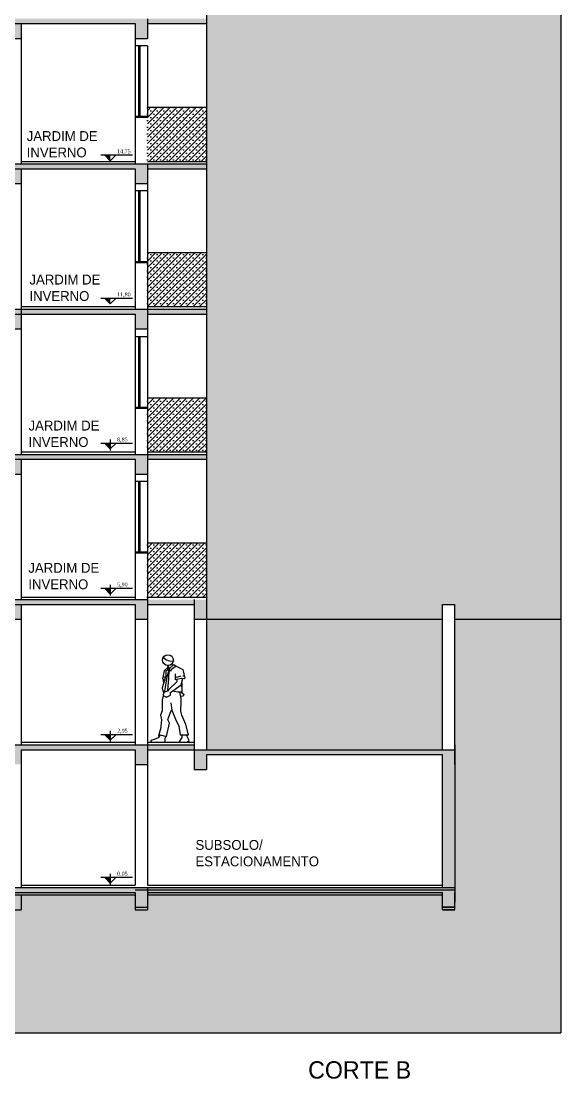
# Model space of a CAD drawing. Header units: millimetres. Extents: x 935 to 1399, y 512 to 900.
# Drawn here: x 976.68 to 987.65, y 706.93 to 728.42 of the extents above; entities that cross this region are included whole.
import ezdxf

# ---------------------------------------------------------------- set-up
doc = ezdxf.new("R2010")
doc.units = ezdxf.units.MM
doc.layers.add('COR2', color=2, linetype='Continuous')
doc.layers.add('Parede', color=6, linetype='Continuous')
pattern_1 = [(45, (1834.00692, 403.22758), (-0.066291261, 0.066291261), []), (45, (1834.07321, 403.22758), (-0.066291261, 0.066291261), [0, -0.09375])]

msp = doc.modelspace()

# ---------------------------------------------------------------- hatches: boundary and pattern name
for color, points in [(254, [(987.65058, 734.26804), (980.44552, 734.26804), (980.44552, 725.51804), (980.44552, 725.41804), (980.44552, 724.11961), (987.65058, 724.11961)]), (3, [(979.24552, 728.46804), (970.19552, 728.46804), (969.94552, 728.46804), (969.94552, 728.06804), (970.19552, 728.06804), (970.19552, 728.36804), (978.99552, 728.36804), (978.99552, 728.06804), (979.24552, 728.06804)]), (3, [(980.44552, 728.46804), (979.24552, 728.46804), (979.24552, 728.36804), (980.44552, 728.36804)]), (3, [(979.24552, 725.51804), (970.19552, 725.51804), (969.94552, 725.51804), (969.94552, 725.11804), (970.19552, 725.11804), (970.19552, 725.41804), (978.99552, 725.41804), (978.99552, 725.11804), (979.24552, 725.11804)]), (3, [(980.44552, 725.51804), (979.24552, 725.51804), (979.24552, 725.41804), (980.44552, 725.41804)]), (254, [(987.65058, 724.11961), (980.44552, 724.11961), (980.44552, 723.71804), (980.44552, 722.46804), (980.44552, 720.76804), (980.44552, 719.51804), (980.44552, 717.81804), (980.44552, 716.26804), (985.24552, 716.26804), (985.24552, 716.56804), (985.49552, 716.56804), (985.49552, 716.26804), (987.65058, 716.26804)]), (3, [(979.24552, 722.56804), (970.19552, 722.56804), (969.94552, 722.56804), (969.94552, 722.16804), (970.19552, 722.16804), (970.19552, 722.46804), (978.99552, 722.46804), (978.99552, 722.16804), (979.24552, 722.16804)]), (3, [(980.44552, 722.56804), (979.24552, 722.56804), (979.24552, 722.46804), (980.44552, 722.46804)]), (3, [(979.24552, 719.61804), (970.19552, 719.61804), (969.94552, 719.61804), (969.94552, 719.21804), (970.19552, 719.21804), (970.19552, 719.51804), (978.99552, 719.51804), (978.99552, 719.21804), (979.24552, 719.21804)]), (3, [(980.44552, 719.51804), (980.44552, 719.61804), (979.24552, 719.61804), (979.24552, 719.51804)]), (3, [(979.24552, 716.66804), (970.19552, 716.66804), (969.94552, 716.66804), (969.94552, 716.26804), (970.19552, 716.26804), (970.19552, 716.56804), (978.99552, 716.56804), (978.99552, 716.26804), (979.24552, 716.26804)]), (3, [(980.19552, 716.66804), (979.24552, 716.66804), (979.24552, 716.56804), (980.19552, 716.56804)]), (3, [(980.44552, 716.66804), (980.19552, 716.66804), (980.19552, 716.26804), (980.44552, 716.26804)]), (3, [(969.94552, 713.31804), (970.19552, 713.31804), (970.19552, 713.61804), (971.99592, 713.61804), (976.52946, 713.61804), (976.52946, 713.31804), (976.67946, 713.31804), (976.67946, 713.61804), (978.99552, 713.61804), (978.99552, 713.31804), (979.24552, 713.31804), (979.24552, 713.71804), (978.99552, 713.71804), (969.94552, 713.71804)]), (3, [(980.19552, 713.61804), (980.19552, 713.71804), (979.24552, 713.71804), (979.24552, 713.61804)]), (3, [(980.19552, 713.61804), (980.19552, 713.21804), (980.44552, 713.21804), (980.44552, 713.51804), (985.24552, 713.51804), (985.24552, 713.31804), (985.49552, 713.31804), (985.49552, 713.59304), (985.49552, 713.61804)]), (253, [(987.65058, 713.61804), (985.49552, 713.61804), (985.49552, 713.54347), (985.49552, 710.81804), (987.65058, 710.81804)]), (3, [(985.49552, 713.31804), (985.24552, 713.31804), (985.24552, 710.81804), (985.49552, 710.81804)]), (253, [(985.49552, 707.86804), (987.65058, 707.86804), (987.65058, 710.81804), (985.49552, 710.81804), (985.49552, 710.73075), (985.49552, 710.68075), (985.49552, 710.59347), (985.49552, 710.36804), (985.24552, 710.36804), (985.24552, 710.66804), (979.24552, 710.66804), (979.24552, 710.36804), (978.99552, 710.36804), (978.99552, 710.66804), (976.67946, 710.66804), (976.67946, 710.36804), (976.52946, 710.36804), (976.52946, 710.66804), (970.19552, 710.66804), (970.19552, 710.36804), (969.94552, 710.36804), (969.94552, 710.66804), (966.54552, 710.66804), (966.54552, 710.36804), (966.39552, 710.36804), (966.39552, 710.66804), (960.14552, 710.66804), (960.14552, 710.36804), (959.99552, 710.36804), (959.99552, 710.66804), (956.49552, 710.66804), (956.49552, 710.36804), (956.24552, 710.36804), (956.24552, 710.66804), (955.7682, 710.66804), (952.63038, 710.66804), (943.49552, 710.66804), (943.49552, 710.36804), (943.24552, 710.36804), (943.24552, 710.76804), (943.24552, 710.81804), (940.88055, 710.81804), (940.88055, 707.86804), (943.24552, 707.86804)]), (3, [(970.19552, 710.71804), (971.99592, 710.71804), (978.99552, 710.71804), (978.99552, 710.41804), (979.24552, 710.41804), (979.24552, 710.81804), (978.99552, 710.81804), (966.54552, 710.81804), (966.54552, 710.71804), (969.94552, 710.71804), (969.94552, 710.41804), (970.19552, 710.41804)]), (3, [(970.19552, 710.66804), (971.99592, 710.66804), (978.99552, 710.66804), (978.99552, 710.36804), (979.24552, 710.36804), (979.24552, 710.76804), (978.99552, 710.76804), (966.54552, 710.76804), (966.54552, 710.66804), (969.94552, 710.66804), (969.94552, 710.36804), (970.19552, 710.36804)]), (3, [(985.49552, 710.81804), (985.24552, 710.81804), (979.24552, 710.81804), (979.24552, 710.71804), (985.24552, 710.71804), (985.24552, 710.41804), (985.49552, 710.41804), (985.49552, 710.64347)]), (3, [(985.49552, 710.76804), (985.24552, 710.76804), (979.24552, 710.76804), (979.24552, 710.66804), (985.24552, 710.66804), (985.24552, 710.36804), (985.49552, 710.36804), (985.49552, 710.59347)]), (3, [(976.67946, 710.66804), (976.52946, 710.66804), (976.52946, 710.36804), (976.67946, 710.36804)])]:
    msp.add_hatch(color=color).paths.add_polyline_path(points)
h = msp.add_hatch(color=3)
h.paths.add_polyline_path([(963.80114, 731.31804), (963.65114, 731.31804), (963.65114, 731.01804), (963.80114, 731.01804)])
h.paths.add_polyline_path([(963.80114, 728.36804), (963.65114, 728.36804), (963.65114, 728.06804), (963.80114, 728.06804)])
h.paths.add_polyline_path([(963.80114, 725.41804), (963.65114, 725.41804), (963.65114, 725.11804), (963.80114, 725.11804)])
h.paths.add_polyline_path([(965.24552, 725.41804), (965.09552, 725.41804), (965.09552, 725.11804), (965.24552, 725.11804)])
h.paths.add_polyline_path([(965.24552, 728.36804), (965.09552, 728.36804), (965.09552, 728.06804), (965.24552, 728.06804)])
h.paths.add_polyline_path([(965.24552, 731.31804), (965.09552, 731.31804), (965.09552, 731.01804), (965.24552, 731.01804)])
h.paths.add_polyline_path([(972.97946, 731.31804), (972.82946, 731.31804), (972.82946, 731.01804), (972.97946, 731.01804)])
h.paths.add_polyline_path([(974.02946, 731.31804), (973.87946, 731.31804), (973.87946, 731.01804), (974.02946, 731.01804)])
h.paths.add_polyline_path([(972.97946, 728.36804), (972.82946, 728.36804), (972.82946, 728.06804), (972.97946, 728.06804)])
h.paths.add_polyline_path([(974.02946, 728.36804), (973.87946, 728.36804), (973.87946, 728.06804), (974.02946, 728.06804)])
h.paths.add_polyline_path([(972.97946, 725.41804), (972.82946, 725.41804), (972.82946, 725.11804), (972.97946, 725.11804)])
h.paths.add_polyline_path([(974.02946, 725.41804), (973.87946, 725.41804), (973.87946, 725.11804), (974.02946, 725.11804)])
h.paths.add_polyline_path([(976.67946, 725.41804), (976.52946, 725.41804), (976.52946, 725.11804), (976.67946, 725.11804)])
h.paths.add_polyline_path([(976.67946, 728.36804), (976.52946, 728.36804), (976.52946, 728.06804), (976.67946, 728.06804)])
h.paths.add_polyline_path([(976.67946, 731.31804), (976.52946, 731.31804), (976.52946, 731.01804), (976.67946, 731.01804)])
h = msp.add_hatch()
h.set_pattern_fill('SACNCR', color=6, style=0)
h.set_pattern_definition(pattern_1)
h.paths.add_polyline_path([(980.44552, 723.71804), (979.24552, 723.71804), (979.24552, 722.61804), (980.44552, 722.61804)])
h.paths.add_polyline_path([(980.44552, 726.66804), (979.24552, 726.66804), (979.24552, 725.56804), (980.44552, 725.56804)])
h = msp.add_hatch(color=3)
h.paths.add_polyline_path([(972.97946, 722.46804), (972.82946, 722.46804), (972.82946, 722.16804), (972.97946, 722.16804)])
h.paths.add_polyline_path([(974.02946, 722.46804), (973.87946, 722.46804), (973.87946, 722.16804), (974.02946, 722.16804)])
h.paths.add_polyline_path([(976.67946, 722.46804), (976.52946, 722.46804), (976.52946, 722.16804), (976.67946, 722.16804)])
h.paths.add_polyline_path([(976.67946, 719.51804), (976.52946, 719.51804), (976.52946, 719.21804), (976.67946, 719.21804)])
h.paths.add_polyline_path([(974.02946, 719.51804), (973.87946, 719.51804), (973.87946, 719.21804), (974.02946, 719.21804)])
h.paths.add_polyline_path([(972.97946, 719.51804), (972.82946, 719.51804), (972.82946, 719.21804), (972.97946, 719.21804)])
h = msp.add_hatch()
h.set_pattern_fill('AR-SAND', color=6, style=0)
h.set_pattern_definition([(37.5, (1834.0069, 403.2276), (-0.0629934, 1.9268238), [0, -1.52, 0, -1.7, 0, -1.625]), (7.5, (1834.007, 403.2276), (1.769777, 2.822146), [0, -0.82, 0, -1.37, 0, -0.525]), (327.5, (1832.777, 403.2276), (3.114142, 0.005659), [0, -0.5, 0, -1.8, 0, -2.35]), (317.5, (1832.777, 403.2276), (3.0061266, 0.8776756), [0, -0.25, 0, -1.18, 0, -1.35])])
h.paths.add_polyline_path([(980.44552, 719.66804), (980.44552, 720.76804), (979.24552, 720.76804), (979.24552, 719.66804)])
h = msp.add_hatch()
h.set_pattern_fill('SACNCR', color=6, style=0)
h.set_pattern_definition(pattern_1)
h.paths.add_polyline_path([(980.44552, 719.66804), (980.44552, 720.76804), (979.24552, 720.76804), (979.24552, 719.66804)])
h = msp.add_hatch()
h.set_pattern_fill('SACNCR', color=6, style=0)
h.set_pattern_definition(pattern_1)
h.paths.add_polyline_path([(980.44552, 717.81804), (979.24552, 717.81804), (979.24552, 716.71804), (980.44552, 716.71804)])
h = msp.add_hatch(color=3)
h.paths.add_polyline_path([(972.97946, 716.56804), (972.82946, 716.56804), (972.82946, 716.26804), (972.97946, 716.26804)])
h.paths.add_polyline_path([(974.02946, 716.56804), (973.87946, 716.56804), (973.87946, 716.26804), (974.02946, 716.26804)])
h.paths.add_polyline_path([(976.67946, 716.56804), (976.52946, 716.56804), (976.52946, 716.26804), (976.67946, 716.26804)])
h = msp.add_hatch(color=254)
h.paths.add_polyline_path([(985.24552, 716.26804), (980.44552, 716.26804), (980.44552, 713.61804), (985.24552, 713.61804)])
h.paths.add_polyline_path([(987.65058, 716.26804), (985.49552, 716.26804), (985.49552, 713.61804), (987.65058, 713.61804)])
at = {"layer": 'COR2', "ltscale": 0.05}
for points in [[(978.4906, 725.7025), (978.3706, 725.7025), (978.4906, 725.5825)], [(978.4906, 722.79332), (978.3706, 722.79332), (978.4906, 722.67332)], [(978.4906, 719.84696), (978.3706, 719.84696), (978.4906, 719.72696)], [(978.4906, 716.9006), (978.3706, 716.9006), (978.4906, 716.7806)], [(978.4906, 713.92969), (978.3706, 713.92969), (978.4906, 713.80969)], [(978.4906, 711.02552), (978.3706, 711.02552), (978.4906, 710.90552)]]:
    msp.add_hatch(color=256, dxfattribs=at).paths.add_polyline_path(points)

# ---------------------------------------------------------------- linework, layer by layer
at = {"color": 254}
for p, q in [((987.65058, 754.67964), (987.65058, 707.86804)), ((980.44552, 716.26804), (985.24552, 716.26804)), ((985.49552, 716.26804), (987.65058, 716.26804)), ((985.49552, 707.86804), (987.65058, 707.86804))]:
    msp.add_line(p, q, dxfattribs=at)
at = {"color": 1}
for p, q in [((980.44552, 747.41804), (980.44552, 725.51804)), ((978.99552, 727.91804), (978.99552, 726.46804)), ((979.24552, 727.91804), (979.24552, 726.46804)), ((979.24552, 726.66804), (980.44552, 726.66804)), ((979.24552, 726.47912), (978.99552, 726.47912)), ((979.24552, 726.46804), (978.99552, 726.46804)), ((979.24552, 726.46804), (978.99552, 726.46804)), ((979.24552, 726.46804), (978.99552, 726.46804)), ((979.24552, 726.46804), (978.99552, 726.46804)), ((979.24552, 726.46804), (978.99552, 726.46804)), ((979.24552, 726.46804), (978.99552, 726.46804)), ((979.24552, 726.46804), (978.99552, 726.46804)), ((979.24552, 726.46804), (978.99552, 726.46804)), ((979.24552, 726.46804), (978.99552, 726.46804)), ((979.24552, 726.46804), (978.99552, 726.46804)), ((979.24552, 726.46804), (978.99552, 726.46804)), ((976.67946, 725.56804), (978.99552, 725.56804)), ((979.24552, 725.56804), (980.44552, 725.56804)), ((980.44552, 725.41804), (980.44552, 723.71804)), ((978.99552, 724.96804), (978.99552, 723.51804)), ((979.24552, 724.96804), (979.24552, 723.51804)), ((979.24552, 723.71804), (980.44552, 723.71804)), ((979.24552, 723.52912), (978.99552, 723.52912)), ((979.24552, 723.51804), (978.99552, 723.51804)), ((979.24552, 723.51804), (978.99552, 723.51804)), ((979.24552, 723.51804), (978.99552, 723.51804)), ((979.24552, 723.51804), (978.99552, 723.51804)), ((979.24552, 723.51804), (978.99552, 723.51804)), ((979.24552, 723.51804), (978.99552, 723.51804)), ((979.24552, 723.51804), (978.99552, 723.51804)), ((979.24552, 723.51804), (978.99552, 723.51804)), ((979.24552, 723.51804), (978.99552, 723.51804)), ((979.24552, 723.51804), (978.99552, 723.51804)), ((979.24552, 723.51804), (978.99552, 723.51804)), ((976.67946, 722.61804), (978.99552, 722.61804)), ((979.24552, 722.61804), (980.44552, 722.61804)), ((980.44552, 722.46804), (980.44552, 720.76804)), ((978.99552, 722.00696), (978.99552, 720.55696)), ((979.24552, 722.00696), (979.24552, 720.55696)), ((979.24552, 720.76804), (980.44552, 720.76804)), ((979.24552, 720.56804), (978.99552, 720.56804)), ((979.24552, 720.55696), (978.99552, 720.55696)), ((979.24552, 720.55696), (978.99552, 720.55696)), ((979.24552, 720.55696), (978.99552, 720.55696)), ((979.24552, 720.55696), (978.99552, 720.55696)), ((979.24552, 720.55696), (978.99552, 720.55696)), ((979.24552, 720.55696), (978.99552, 720.55696)), ((979.24552, 720.55696), (978.99552, 720.55696)), ((979.24552, 720.55696), (978.99552, 720.55696)), ((979.24552, 720.55696), (978.99552, 720.55696)), ((979.24552, 720.55696), (978.99552, 720.55696)), ((979.24552, 720.55696), (978.99552, 720.55696)), ((976.67946, 719.66804), (978.99552, 719.66804)), ((979.24552, 719.66804), (980.44552, 719.66804)), ((980.44552, 719.51804), (980.44552, 717.81804)), ((978.99552, 719.06804), (978.99552, 717.61804)), ((979.24552, 719.06804), (979.24552, 717.61804)), ((979.24552, 717.81804), (980.44552, 717.81804)), ((979.24552, 717.62912), (978.99552, 717.62912)), ((979.24552, 717.61804), (978.99552, 717.61804)), ((979.24552, 717.61804), (978.99552, 717.61804)), ((979.24552, 717.61804), (978.99552, 717.61804)), ((979.24552, 717.61804), (978.99552, 717.61804)), ((979.24552, 717.61804), (978.99552, 717.61804)), ((979.24552, 717.61804), (978.99552, 717.61804)), ((979.24552, 717.61804), (978.99552, 717.61804)), ((979.24552, 717.61804), (978.99552, 717.61804)), ((979.24552, 717.61804), (978.99552, 717.61804)), ((979.24552, 717.61804), (978.99552, 717.61804)), ((979.24552, 717.61804), (978.99552, 717.61804)), ((976.67946, 716.71804), (978.99552, 716.71804)), ((979.24552, 716.71804), (980.44552, 716.71804)), ((976.67946, 713.76804), (978.99552, 713.76804)), ((979.24552, 713.76804), (980.19552, 713.76804)), ((970.19552, 710.81804), (978.99552, 710.81804)), ((976.67946, 710.86804), (978.99552, 710.86804)), ((979.24552, 710.86804), (985.24552, 710.86804)), ((979.24552, 710.81804), (985.24552, 710.81804))]:
    msp.add_line(p, q, dxfattribs=at)
at = {"color": 6}
for p, q in [((980.44552, 729.61804), (980.44552, 728.36804)), ((976.67946, 728.36804), (976.67946, 725.51804)), ((978.99552, 728.36804), (978.99552, 725.51804)), ((976.52946, 728.06804), (976.67946, 728.06804)), ((980.44552, 726.66804), (980.44552, 725.41804)), ((978.99552, 726.46804), (979.24552, 726.46804)), ((976.67946, 725.41804), (976.67946, 719.61804)), ((978.99552, 725.41804), (978.99552, 722.56804)), ((979.24552, 725.41804), (979.24552, 719.61804)), ((976.52946, 725.11804), (976.67946, 725.11804)), ((980.44552, 723.71804), (980.44552, 722.46804)), ((978.99552, 723.51804), (979.24552, 723.51804)), ((978.99552, 722.46804), (978.99552, 719.61804)), ((976.52946, 722.16804), (976.67946, 722.16804)), ((980.44552, 720.76804), (980.44552, 719.51804)), ((978.99552, 720.55696), (979.24552, 720.55696)), ((976.67946, 719.51804), (976.67946, 716.66804)), ((978.99552, 719.51804), (978.99552, 716.66804)), ((979.24552, 719.51804), (979.24552, 716.66804)), ((976.52946, 719.21804), (976.67946, 719.21804)), ((980.44552, 717.81804), (980.44552, 713.61804)), ((978.99552, 717.61804), (979.24552, 717.61804)), ((979.24552, 716.66804), (979.24552, 710.86804)), ((979.24552, 716.66804), (979.24552, 716.56804)), ((980.19552, 716.66804), (980.19552, 716.56804)), ((976.67946, 716.56804), (976.67946, 713.71804)), ((980.19552, 716.56804), (980.19552, 713.61804)), ((985.24552, 716.56804), (985.49552, 716.56804)), ((985.24552, 713.61804), (985.24552, 716.56804)), ((985.49552, 713.61804), (985.49552, 716.56804)), ((976.52946, 716.26804), (976.67946, 716.26804)), ((976.52946, 716.26804), (976.67946, 716.26804)), ((978.99552, 716.26804), (978.99552, 713.71804)), ((978.99552, 716.26804), (979.24552, 716.26804)), ((980.19552, 716.26804), (980.44552, 716.26804)), ((980.19552, 716.26804), (980.44552, 716.26804)), ((976.67946, 713.61804), (976.67946, 710.81804)), ((978.99552, 713.61804), (978.99552, 713.31804)), ((978.99552, 713.61804), (978.99552, 710.86804)), ((979.24552, 713.71804), (979.24552, 713.31804)), ((980.19552, 713.61804), (980.19552, 713.21804)), ((985.49552, 713.71804), (985.49552, 713.63075)), ((985.49552, 713.71804), (985.49552, 713.63075)), ((980.44552, 713.51804), (980.44552, 713.21804)), ((985.24552, 710.81804), (985.24552, 713.51804)), ((978.99552, 713.31804), (979.24552, 713.31804)), ((978.99552, 713.31804), (979.24552, 713.31804)), ((980.19552, 713.21804), (980.44552, 713.21804)), ((979.24552, 710.81804), (979.24552, 710.41804)), ((979.24552, 710.76804), (979.24552, 710.36804)), ((985.49552, 710.81804), (985.49552, 710.73075)), ((985.49552, 710.81804), (985.49552, 710.73075)), ((985.49552, 710.76804), (985.49552, 710.68075)), ((985.49552, 710.76804), (985.49552, 710.68075)), ((976.67946, 710.66804), (976.67946, 710.36804)), ((978.99552, 710.71804), (978.99552, 710.41804)), ((978.99552, 710.66804), (978.99552, 710.36804)), ((976.52946, 710.36804), (976.67946, 710.36804)), ((978.99552, 710.41804), (979.24552, 710.41804)), ((978.99552, 710.36804), (979.24552, 710.36804)), ((978.99552, 710.36804), (979.24552, 710.36804))]:
    msp.add_line(p, q, dxfattribs=at)
at = {"color": 7}
for p, q in [((979.24552, 728.46804), (979.24552, 728.06804)), ((970.19552, 728.36804), (978.99552, 728.36804)), ((978.99552, 728.36804), (978.99552, 728.06804)), ((979.24552, 728.36804), (980.44552, 728.36804)), ((978.99552, 728.06804), (979.24552, 728.06804)), ((970.19552, 725.51804), (979.24552, 725.51804)), ((970.19552, 725.41804), (978.99552, 725.41804)), ((978.99552, 725.41804), (978.99552, 725.11804)), ((979.24552, 725.51804), (979.24552, 725.11804)), ((979.24552, 725.51804), (980.44552, 725.51804)), ((979.24552, 725.41804), (980.44552, 725.41804)), ((978.99552, 725.11804), (979.24552, 725.11804)), ((970.19552, 722.56804), (979.24552, 722.56804)), ((970.19552, 722.46804), (978.99552, 722.46804)), ((978.99552, 722.46804), (978.99552, 722.16804)), ((979.24552, 722.56804), (979.24552, 722.16804)), ((979.24552, 722.56804), (980.44552, 722.56804)), ((979.24552, 722.46804), (980.44552, 722.46804)), ((978.99552, 722.16804), (979.24552, 722.16804)), ((970.19552, 719.61804), (979.24552, 719.61804)), ((979.24552, 719.61804), (979.24552, 719.21804)), ((979.24552, 719.61804), (980.44552, 719.61804)), ((970.19552, 719.51804), (978.99552, 719.51804)), ((978.99552, 719.51804), (978.99552, 719.21804)), ((979.24552, 719.51804), (980.44552, 719.51804)), ((978.99552, 719.21804), (979.24552, 719.21804)), ((970.19552, 716.66804), (979.24552, 716.66804)), ((979.24552, 716.66804), (979.24552, 716.26804)), ((970.19552, 716.56804), (978.99552, 716.56804)), ((978.99552, 716.56804), (978.99552, 716.26804)), ((979.24552, 716.56804), (980.19552, 716.56804)), ((978.99552, 716.26804), (979.24552, 716.26804)), ((960.14552, 713.71804), (978.99552, 713.71804)), ((978.99552, 713.71804), (979.24552, 713.71804)), ((979.24552, 713.71804), (980.19552, 713.71804)), ((979.24552, 713.61804), (985.49552, 713.61804)), ((985.49552, 713.71804), (985.49552, 713.46804)), ((985.49552, 713.71804), (985.49552, 713.46804)), ((985.49552, 713.31804), (985.49552, 713.61804)), ((985.49552, 713.31804), (985.49552, 713.61804)), ((985.49552, 713.31804), (985.49552, 713.61804)), ((985.49552, 713.31804), (985.49552, 713.61804)), ((980.44552, 713.51804), (985.24552, 713.51804)), ((943.24552, 710.81804), (978.99552, 710.81804)), ((978.99552, 710.81804), (979.24552, 710.81804)), ((978.99552, 710.76804), (979.24552, 710.76804)), ((979.24552, 710.81804), (985.49552, 710.81804)), ((979.24552, 710.76804), (985.49552, 710.76804)), ((985.49552, 710.81804), (985.49552, 710.56804)), ((985.49552, 710.81804), (985.49552, 710.56804)), ((985.49552, 710.76804), (985.49552, 710.51804)), ((985.49552, 710.76804), (985.49552, 710.51804)), ((979.24552, 710.71804), (985.24552, 710.71804)), ((979.24552, 710.66804), (985.24552, 710.66804)), ((985.24552, 710.41804), (985.24552, 710.71804)), ((985.24552, 710.41804), (985.24552, 710.71804)), ((985.24552, 710.36804), (985.24552, 710.66804)), ((985.24552, 710.36804), (985.24552, 710.66804)), ((985.49552, 710.41804), (985.49552, 710.71804)), ((985.49552, 710.41804), (985.49552, 710.71804)), ((985.49552, 710.41804), (985.49552, 710.71804)), ((985.49552, 710.41804), (985.49552, 710.71804)), ((985.49552, 710.36804), (985.49552, 710.66804)), ((985.49552, 710.36804), (985.49552, 710.66804)), ((985.49552, 710.36804), (985.49552, 710.66804)), ((985.49552, 710.36804), (985.49552, 710.66804)), ((985.49552, 710.41804), (985.24552, 710.41804)), ((985.49552, 710.41804), (985.24552, 710.41804)), ((985.49552, 710.41804), (985.24552, 710.41804)), ((985.49552, 710.41804), (985.24552, 710.41804)), ((985.49552, 710.41804), (985.24552, 710.41804)), ((985.49552, 710.41804), (985.24552, 710.41804)), ((985.24552, 710.41804), (985.49552, 710.41804)), ((985.49552, 710.36804), (985.24552, 710.36804)), ((985.49552, 710.36804), (985.24552, 710.36804)), ((985.49552, 710.36804), (985.24552, 710.36804)), ((985.49552, 710.36804), (985.24552, 710.36804)), ((985.49552, 710.36804), (985.24552, 710.36804)), ((985.49552, 710.36804), (985.24552, 710.36804)), ((985.24552, 710.36804), (985.49552, 710.36804))]:
    msp.add_line(p, q, dxfattribs=at)
at = {"color": 2}
for p, q in [((979.06552, 727.91804), (979.06552, 726.46804)), ((979.09552, 727.91804), (979.09552, 726.46804)), ((979.06552, 724.96804), (979.06552, 723.51804)), ((979.09552, 724.96804), (979.09552, 723.51804)), ((979.06552, 722.00696), (979.06552, 720.55696)), ((979.09552, 722.00696), (979.09552, 720.55696)), ((979.06552, 719.06804), (979.06552, 717.61804)), ((979.09552, 719.06804), (979.09552, 717.61804))]:
    msp.add_line(p, q, dxfattribs=at)
at = {"color": 5}
for p, q in [((979.66399, 715.28804), (979.58399, 715.21804)), ((979.66399, 715.30804), (979.69399, 715.26804)), ((979.66399, 715.22804), (979.66399, 715.30804)), ((979.69399, 715.26804), (979.78399, 715.34804)), ((979.83399, 715.31804), (979.73399, 715.24804)), ((979.78399, 715.34804), (979.83399, 715.31804)), ((979.83399, 715.31804), (979.96399, 715.24804)), ((979.62399, 715.11804), (979.54697, 714.87737)), ((979.58399, 715.21804), (979.55399, 715.05804)), ((979.57399, 715.10804), (979.61399, 715.08804)), ((979.64399, 715.09804), (979.59399, 714.79804)), ((979.69399, 715.24804), (979.62399, 715.21804)), ((979.62399, 715.21804), (979.62399, 715.11804)), ((979.68399, 715.22804), (979.64399, 715.09804)), ((979.67399, 715.06804), (979.65399, 714.81804)), ((979.69399, 715.26804), (979.66399, 715.22804)), ((979.68399, 715.22804), (979.67399, 715.06804)), ((979.71399, 715.20804), (979.69399, 715.26804)), ((979.73399, 715.24804), (979.71399, 715.20804)), ((979.81399, 715.03804), (979.81399, 715.15804)), ((979.81399, 715.08804), (979.93399, 715.11804)), ((979.93189, 715.06751), (979.81399, 715.03804)), ((979.99399, 715.05804), (979.94505, 715.06783)), ((979.96399, 715.24804), (980.00399, 715.06804)), ((979.96399, 715.11804), (979.98399, 715.11804)), ((980.00399, 715.06804), (979.99399, 715.05804)), ((979.54709, 714.85874), (979.57399, 714.77804)), ((979.55399, 715.05804), (979.59399, 715.03804)), ((979.93399, 714.91804), (979.94399, 714.89804)), ((979.94399, 714.97804), (979.94399, 714.78804)), ((979.86399, 714.78804), (979.75399, 714.80804)), ((979.94399, 714.78804), (979.86399, 714.78804))]:
    msp.add_line(p, q, dxfattribs=at)
for p, q in [((979.66693, 715.32808), (979.66399, 715.30804)), ((979.7648, 715.33098), (979.74049, 715.359)), ((979.56126, 715.0544), (979.57399, 714.97804)), ((979.84399, 714.99804), (979.68399, 714.83804)), ((979.71399, 714.77804), (979.93399, 714.93804)), ((979.84399, 715.03804), (979.84399, 714.99804)), ((979.93399, 714.93804), (979.96542, 715.06375)), ((979.56908, 714.71586), (979.54399, 714.62804)), ((979.57399, 714.77804), (979.56399, 714.71804)), ((979.56399, 714.71804), (979.63399, 714.68804)), ((979.65399, 714.80804), (979.57399, 714.77804)), ((979.63399, 714.68804), (979.71399, 714.72804)), ((979.68399, 714.83804), (979.65399, 714.80804)), ((979.71399, 714.72804), (979.71399, 714.77804)), ((979.93399, 714.65804), (979.90399, 714.78804)), ((979.97399, 714.70804), (979.92399, 714.69804)), ((979.93065, 714.78804), (979.98399, 714.74804)), ((979.93399, 714.59804), (979.93399, 714.65804)), ((979.98399, 714.74804), (979.97399, 714.70804)), ((979.54399, 714.62804), (979.54399, 714.40804)), ((979.71399, 714.37804), (979.74264, 714.42817)), ((979.72399, 714.56804), (979.74399, 714.41804)), ((979.92399, 714.39804), (979.93399, 714.59804)), ((979.54399, 714.40804), (979.51399, 714.31804)), ((979.51399, 714.31804), (979.53399, 714.22804)), ((979.53399, 714.22804), (979.51399, 714.03804)), ((979.66399, 714.22804), (979.71399, 714.37804)), ((979.69399, 714.15804), (979.66399, 714.22804)), ((979.74399, 714.41804), (979.81399, 714.23804)), ((979.81399, 714.23804), (979.88399, 714.09804)), ((979.94399, 714.31804), (979.92399, 714.39804)), ((980.02399, 714.12804), (979.94399, 714.31804)), ((979.51399, 714.03804), (979.47399, 713.90804)), ((979.63399, 713.88804), (979.69399, 714.15804)), ((979.88399, 714.09804), (979.91399, 713.91804)), ((980.08399, 713.91804), (980.02399, 714.12804)), ((979.38399, 713.82804), (979.31399, 713.80804)), ((979.31399, 713.80804), (979.32399, 713.76804)), ((979.46399, 713.85804), (979.38399, 713.82804)), ((979.50399, 713.91804), (979.46399, 713.85804)), ((979.47399, 713.90804), (979.50399, 713.91804)), ((979.50399, 713.91804), (979.63399, 713.88804)), ((979.60399, 713.85804), (979.63399, 713.88804)), ((979.60399, 713.76804), (979.60399, 713.85804)), ((979.94399, 713.86804), (979.88399, 713.76804)), ((979.91399, 713.91804), (980.08399, 713.91804)), ((979.94399, 713.91804), (979.94399, 713.86804)), ((980.05399, 713.88804), (980.03899, 713.91804)), ((980.09399, 713.80804), (980.05399, 713.88804)), ((980.05399, 713.76804), (980.09399, 713.80804)), ((976.67946, 713.61804), (978.99552, 713.61804)), ((979.32399, 713.76804), (979.60399, 713.76804)), ((979.88399, 713.76804), (980.05399, 713.76804)), ((985.49552, 713.71804), (985.49552, 713.54347)), ((985.49552, 713.71804), (985.49552, 713.54347)), ((985.49552, 713.31804), (985.49552, 713.54347)), ((985.49552, 713.31804), (985.49552, 713.54347)), ((985.24552, 710.81804), (985.49552, 710.81804)), ((985.24552, 710.81804), (985.49552, 710.81804)), ((985.24552, 710.76804), (985.49552, 710.76804)), ((985.24552, 710.76804), (985.49552, 710.76804)), ((985.49552, 710.81804), (985.49552, 710.64347)), ((985.49552, 710.81804), (985.49552, 710.64347)), ((985.49552, 710.76804), (985.49552, 710.59347)), ((985.49552, 710.76804), (985.49552, 710.59347)), ((970.19552, 710.71804), (978.99552, 710.71804)), ((970.19552, 710.66804), (978.99552, 710.66804)), ((985.49552, 710.41804), (985.49552, 710.64347)), ((985.49552, 710.41804), (985.49552, 710.64347)), ((985.49552, 710.36804), (985.49552, 710.59347)), ((985.49552, 710.36804), (985.49552, 710.59347))]:
    msp.add_line(p, q)
at = {"color": 3}
for p, q in [((979.61543, 713.89804), (979.61543, 713.87804)), ((985.49552, 713.59304), (985.49552, 710.81804))]:
    msp.add_line(p, q, dxfattribs=at)
at = {"color": 253}
msp.add_line((943.24552, 707.86804), (985.49552, 707.86804), dxfattribs=at)
msp.add_circle((979.66399, 715.43804), 0.11)
msp.add_arc((979.73399, 715.61804), 0.2, 221, 279)
at = {"color": 5}
for centre, start, end in [((979.93916, 715.03841), 78.690068, 104.036243), ((979.57555, 714.86823), 162.255328, 198.434949)]:
    msp.add_arc(centre, 0.03, start, end, dxfattribs=at)
at = {"layer": 'COR2', "ltscale": 0.05}
for p, q in [((978.29949, 725.7025), (978.9429, 725.7025)), ((978.4906, 725.5825), (978.3706, 725.7025)), ((978.4906, 725.5825), (978.6106, 725.7025)), ((978.29949, 722.79332), (978.9429, 722.79332)), ((978.4906, 722.67332), (978.3706, 722.79332)), ((978.4906, 722.67332), (978.6106, 722.79332)), ((978.29949, 719.84696), (978.9429, 719.84696)), ((978.4906, 719.72696), (978.3706, 719.84696)), ((978.4906, 719.91696), (978.4906, 719.69696)), ((978.4906, 719.72696), (978.6106, 719.84696)), ((978.29949, 716.9006), (978.9429, 716.9006)), ((978.4906, 716.7806), (978.3706, 716.9006)), ((978.4906, 716.9706), (978.4906, 716.7506)), ((978.4906, 716.7806), (978.6106, 716.9006)), ((978.4906, 713.99969), (978.4906, 713.77969)), ((978.29949, 713.92969), (978.9429, 713.92969)), ((978.4906, 713.80969), (978.3706, 713.92969)), ((978.4906, 713.80969), (978.6106, 713.92969)), ((978.29949, 711.02552), (978.9429, 711.02552)), ((978.4906, 710.90552), (978.3706, 711.02552)), ((978.4906, 711.09552), (978.4906, 710.87552)), ((978.4906, 710.90552), (978.6106, 711.02552))]:
    msp.add_line(p, q, dxfattribs=at)
at = {"layer": 'Parede'}
for p, q in [((979.24552, 727.91804), (978.99552, 727.91804)), ((979.24552, 724.96804), (978.99552, 724.96804)), ((979.24552, 722.00696), (978.99552, 722.00696)), ((979.24552, 719.06804), (978.99552, 719.06804))]:
    msp.add_line(p, q, dxfattribs=at)

# ---------------------------------------------------------------- texts
at = {"attachment_point": 1}
for s, insert, char_height, width in [('JARDIM DE\\PINVERNO', (976.79299, 726.18408), 0.2, 3.8469), ('JARDIM DE\\PINVERNO', (976.8484, 723.26778), 0.2, 3.8469), ('JARDIM DE\\PINVERNO', (976.83014, 720.30204), 0.2, 3.8469), ('JARDIM DE\\PINVERNO', (976.82611, 717.41211), 0.2, 3.8469), ('SUBSOLO/\\PESTACIONAMENTO', (980.22329, 711.7838), 0.2, 3.8469), ('CORTE B', (982.51352, 707.28911), 0.352405, 24.3855)]:
    msp.add_mtext(s, dxfattribs=dict(at, insert=insert, char_height=char_height, width=width))
at = {"layer": 'COR2', "ltscale": 0.05, "char_height": 0.08, "width": 0.4141, "attachment_point": 1}
for s, insert in [('{\\fTimes New Roman|b0|i0|c0|p18;14,75}', (978.63061, 725.81538)), ('{\\fTimes New Roman|b0|i0|c0|p18;11,80}', (978.63061, 722.9062)), ('{\\fTimes New Roman|b0|i0|c0|p18;8,85}', (978.63061, 719.95984)), ('{\\fTimes New Roman|b0|i0|c0|p18;5,90}', (978.63061, 717.01348)), ('{\\fTimes New Roman|b0|i0|c0|p18;2,95}', (978.63061, 714.04257)), ('{\\fTimes New Roman|b0|i0|c0|p18;0.05}', (978.63061, 711.1384))]:
    msp.add_mtext(s, dxfattribs=dict(at, insert=insert))

doc.saveas('drawing.dxf')
